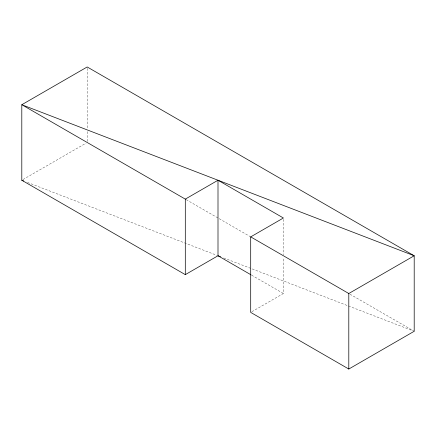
<?xml version="1.0" encoding="UTF-8"?>
<svg xmlns="http://www.w3.org/2000/svg" width="436" height="436" viewBox="0 0 436 436"><rect width="100%" height="100%" fill="white"/><g stroke="black" fill="none" stroke-linecap="round" stroke-linejoin="round"><path stroke-width="0.33" stroke-dasharray="2.18 1.64" d="M22.977 179.561L86.023 143.166M251.866 311.724L283.4 293.515L283.4 257.458M27.517 182.444L216.73 255.273M223.717 257.959L412.93 330.788M186.183 199.634L218.589 218.343M219.177 218.681L250.406 236.71M349.977 294.196L414.2 331.278M251.583 275.149L283.4 293.515M283.4 219.363L283.4 254.738M87.2 68.327L87.2 128.876M87.2 131.596L87.2 141.804"/><path stroke-width="0.65" d="M250.7 236.879L348.8 293.515L414.2 255.758L21.8 104.722L185.3 199.121L218 180.242L283.4 218L250.7 236.879L250.7 312.394L348.8 369.036L414.2 331.278L414.2 255.758L87.2 66.964L21.8 104.722L21.8 180.242L185.3 274.636L218 255.758L220.54 256.739M21.8 180.242L23.708 180.973M250.994 274.811L218 255.758L218 180.242M348.8 293.515L348.8 369.036M185.3 199.121L185.3 274.636"/></g></svg>
